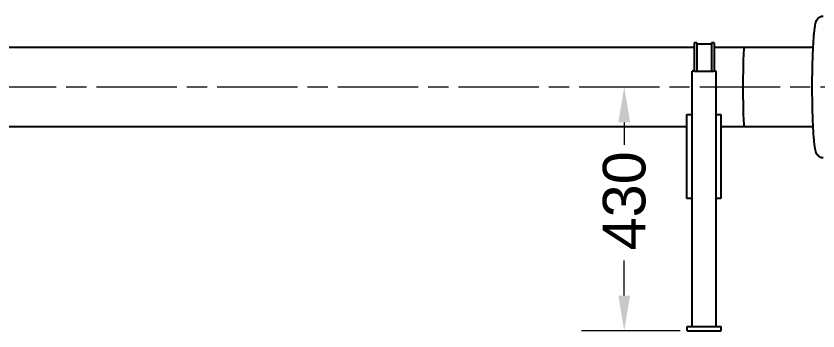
# Model space of a CAD drawing. Header units: millimetres. Extents: x 0 to 10500, y -39653 to 7425.
# Drawn here: x 4100 to 5512, y 5937 to 6492 of the extents above; entities that cross this region are included whole.
import ezdxf

# ---------------------------------------------------------------- set-up
doc = ezdxf.new("R2010")
doc.units = ezdxf.units.MM
doc.header["$LTSCALE"] = 25
doc.linetypes.add('CHAIN', pattern=[0.3543, 0.2362, -0.0295, 0.0591, -0.0295])
for name, color, linetype, lineweight in [('Centerline', 7, 'Continuous', 18), ('Dimension', 7, 'Continuous', 18), ('Visible', 7, 'Continuous', 25)]:
    doc.layers.add(name, color=color, linetype=linetype, lineweight=lineweight)
doc.styles.add('Title', font='arial.ttf')
doc.dimstyles.new('Default - Method 2b', dxfattribs={"dimscale": 25, "dimtxt": 3, "dimasz": 2.5, "dimexe": 3, "dimexo": 0.5, "dimgap": 0.7, "dimtad": 0, "dimtoh": 1, "dimdec": 1, "dimrnd": 1e-08, "dimtxsty": 'Title', "dimcen": 0.09, "dimdle": 10, "dimclrd": 256, "dimclre": 256, "dimclrt": 7, "dimadec": 0, "dimazin": 2, "dimtfac": 0.833333, "dimtdec": 1, "dimtmove": 0, "dimatfit": 3, "dimfxl": 1, "dimtolj": 1, "dimlwd": -1, "dimlwe": -1, "dimarcsym": 0})

# ---------------------------------------------------------------- blocks, each defined once
blk = doc.blocks.new('*D28')
at = {"layer": 'Defpoints', "color": 0, "transparency": 16777216}
for p in [(5170.9, 6366.7), (5170.9, 5936.7), (5281.8, 5936.7)]:
    blk.add_point(p, dxfattribs=at)
at = {"layer": 'Dimension', "transparency": 16777216}
for p, q in [((5170.9, 6304.2), (5170.9, 6264.6)), ((5170.9, 5999.2), (5170.9, 6061.1)), ((5269.3, 5936.7), (5095.9, 5936.7))]:
    blk.add_line(p, q, dxfattribs=at)
for points in [[(5160.5, 6304.2), (5181.3, 6304.2), (5170.9, 6366.7)], [(5160.5, 5999.2), (5181.3, 5999.2), (5170.9, 5936.7)]]:
    blk.add_solid(points, dxfattribs=at)
at = {"layer": 'Dimension', "color": 7, "transparency": 16777216, "insert": (5209.2, 6078.6), "char_height": 75, "attachment_point": 7, "rotation": 90, "style": 'Title'}
blk.add_mtext('\\A1;430', dxfattribs=at)

msp = doc.modelspace()

# ---------------------------------------------------------------- linework, layer by layer
at = {"layer": 'Centerline', "linetype": 'CHAIN', "ltscale": 23.990969}
msp.add_line((1478.82, 6366.71), (6765.39, 6366.71), dxfattribs=at)
at = {"layer": 'Visible'}
for p, q in [((5294.01, 6444.21), (5294.01, 6394.71)), ((5299.01, 6444.21), (5294.01, 6444.21)), ((5299.01, 6444.21), (5299.01, 6394.71)), ((5324.51, 6442.21), (5299.01, 6442.21)), ((5324.51, 6444.21), (5324.51, 6394.71)), ((5329.51, 6444.21), (5324.51, 6444.21)), ((5329.51, 6444.21), (5329.51, 6394.71)), ((3383.64, 6436.56), (5294.01, 6436.56)), ((5329.51, 6436.56), (5382.26, 6436.56)), ((5382.26, 6436.56), (5503.69, 6436.56)), ((5294.51, 6394.71), (5290.51, 6394.71)), ((5290.51, 5944.71), (5290.51, 6394.71)), ((5294.51, 6394.71), (5329.01, 6394.71)), ((5333.01, 6394.71), (5329.01, 6394.71)), ((5333.01, 5944.71), (5333.01, 6394.71)), ((5281.01, 6317.96), (5290.51, 6317.96)), ((5281.01, 6169.96), (5281.01, 6317.96)), ((5333.01, 6317.96), (5341.01, 6317.96)), ((5341.01, 6317.96), (5341.01, 6169.96)), ((3310.47, 6296.86), (5281.01, 6296.86)), ((5341.01, 6296.86), (5382.26, 6296.86)), ((5382.26, 6296.86), (5503.69, 6296.86)), ((5290.51, 6169.96), (5281.01, 6169.96)), ((5341.01, 6169.96), (5333.01, 6169.96)), ((5281.76, 5936.71), (5281.76, 5944.71)), ((5281.76, 5944.71), (5341.76, 5944.71)), ((5281.76, 5936.71), (5341.76, 5936.71)), ((5341.76, 5936.71), (5341.76, 5944.71))]:
    msp.add_line(p, q, dxfattribs=at)
msp.add_ellipse((5382.26, 6366.71), major_axis=(0, 69.85), ratio=0.0327419, start_param=0, end_param=3.1415927, dxfattribs=at)
msp.add_open_spline([(5521.52, 6241.71), (5519.97, 6241.71), (5518.44, 6242.02), (5515.75, 6243.02), (5514.62, 6243.72), (5512.67, 6245.25), (5511.95, 6246.06), (5510.57, 6247.85), (5510.1, 6248.73), (5508.79, 6251.44), (5508.4, 6252.91), (5506.96, 6258.71), (5506.26, 6263.78), (5504.84, 6277.77), (5504.2, 6286.85), (5503.18, 6307.16), (5502.79, 6318.23), (5502.27, 6341.56), (5502.13, 6353.79), (5502.12, 6378.26), (5502.25, 6390.49), (5502.75, 6413.76), (5503.12, 6424.8), (5504.09, 6444.68), (5504.68, 6453.47), (5506.08, 6468.29), (5506.82, 6474), (5508.34, 6480.33), (5508.74, 6481.89), (5510.22, 6484.92), (5510.79, 6485.99), (5512.86, 6488.34), (5514.14, 6489.56), (5517.56, 6491.15), (5519.26, 6491.63), (5521.2, 6491.7), (5521.36, 6491.71), (5521.52, 6491.71)], degree=3, knots=[3.7194843, 3.7194843, 3.7194843, 3.7194843, 3.7437976, 3.7437976, 3.7705401, 3.7705401, 3.8039675, 3.8039675, 3.8543092, 3.8543092, 3.9769041, 3.9769041, 4.2910633, 4.2910633, 4.6354264, 4.6354264, 4.9614978, 4.9614978, 5.2843775, 5.2843775, 5.606591, 5.606591, 5.9294158, 5.9294158, 6.2552095, 6.2552095, 6.5955845, 6.5955845, 6.7283307, 6.7283307, 6.7871841, 6.7871841, 6.8305311, 6.8305311, 6.858525, 6.858525, 6.861077, 6.861077, 6.861077, 6.861077], dxfattribs=at)

# ---------------------------------------------------------------- dimensions: what is measured, and where the dimension line sits
at = {"layer": 'Dimension'}
dim = msp.add_linear_dim(base=(5170.9, 5936.71), p1=(5170.9, 6366.71), p2=(5281.76, 5936.71), angle=270, dimstyle='Default - Method 2b', override={"dimgap": 0.7, "dimtoh": 0, "dimdec": 0, "dimse1": 1, "dimtol": 0, "dimlim": 0, "dimtp": 0, "dimtm": 0, "dimtdec": 1, "dimtofl": 0, "dimatfit": 1}, dxfattribs=at)
dim.commit()
dim.dimension.update_dxf_attribs({"geometry": '*D28', "text_midpoint": (5170.9, 6162.83), "dimtype": 160})

doc.saveas('drawing.dxf')
